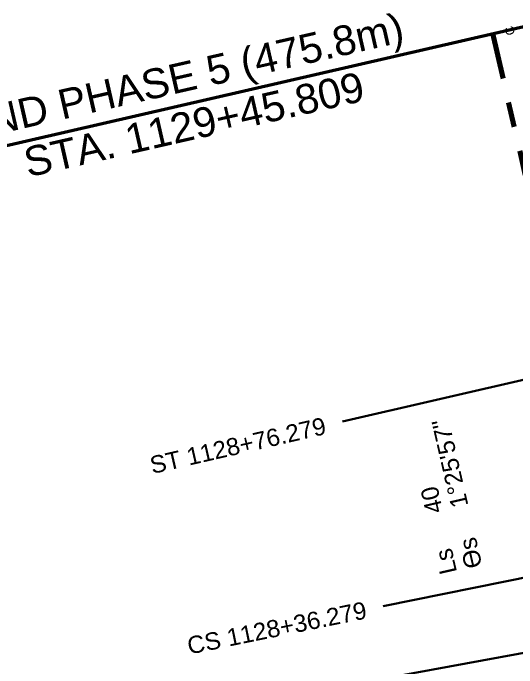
# Model space of a CAD drawing. Extents: x 320145 to 321236, y 534817 to 538266.
# Drawn here: x 320789.9 to 320891.7, y 537413.7 to 537545.9 of the extents above; entities that cross this region are included whole.
import ezdxf
from ezdxf.enums import TextEntityAlignment as Align

# ---------------------------------------------------------------- set-up
doc = ezdxf.new("R2010")
doc.units = 0
doc.linetypes.add('LOT-RW', pattern=[55, 5, -5, 30, -5, 5, -5])
doc.linetypes.add('TOES-TOE', pattern=[4, 2, -2])
doc.layers.get('0').update_dxf_attribs({"linetype": 'CONTINUOUS'})
for name, color, linetype, lineweight in [('C-ALGN-L1000Q1-CURV @ 1', 2, 'CONTINUOUS', 35), ('C-ALGN-L1000Q1-TEXT', 2, 'CONTINUOUS', 35), ('C-ALGN-LOCN', 3, 'CONTINUOUS', 50), ('C-RWAY-BNDY', 4, 'LOT-RW', 70)]:
    doc.layers.add(name, color=color, linetype=linetype, lineweight=lineweight)
doc.layers.add('C-ROAD-TOES-L1000Q1', color=6, linetype='TOES-TOE')
doc.styles.add('Arial', font='arial.ttf')
doc.styles.add('CurveData', font='arial.ttf')

# ---------------------------------------------------------------- blocks, each defined once
blk = doc.blocks.new('curve_data_spiral')
at = {"color": 0, "linetype": 'Continuous', "lineweight": -2, "transparency": 16777216, "style": 'CurveData'}
for s, p in [('Ls', (0, 0)), ('Ɵs', (0, -1.5))]:
    blk.add_text(s, height=1, dxfattribs=at).set_placement(p)
for tag, p in [('LENGTH', (3.6, 0)), ('ANGLE', (3.6, -1.5))]:
    blk.add_attdef(tag, p, '', height=1, dxfattribs=at)
blk = doc.blocks.new('cut')
at = {"color": 0, "linetype": 'ByBlock', "lineweight": -2, "style": 'Arial'}
blk.add_text('C', height=1.8, dxfattribs=at).set_placement((0, 0), align=Align.CENTER)

msp = doc.modelspace()

# ---------------------------------------------------------------- linework, layer by layer
at = {"layer": 'C-ALGN-L1000Q1-TEXT'}
for p, q in [((320924.66, 537479.13), (320856.44, 537463.45)), ((320933.29, 537440.1), (320864.7, 537426.13)), ((320936.29, 537424.6), (320867.43, 537411.99))]:
    msp.add_line(p, q, dxfattribs=at)
at = {"layer": 'C-ALGN-LOCN'}
msp.add_line((320781.9, 537517.66), (320899.78, 537544.76), dxfattribs=at)
at = {"layer": 'C-RWAY-BNDY', "flags": 128}
msp.add_lwpolyline([(320160.75, 534832.42), (320213.37, 534885.54), (320246.04, 534959.85), (320237.38, 534997.63), (320239.58, 535049.52), (320258.54, 535093.36), (320317.29, 535153.76), (320384.82, 535240.74), (320371.98, 535250.57), (320414.59, 535304.38), (320428.24, 535312.06), (320446.93, 535366.12), (320444.97, 535538.24), (320426.97, 535569.52), (320436.83, 535581.88), (320437.88, 535644.32), (320457.59, 535689.59), (320512.33, 535743.93), (320599.23, 535763.63), (320657.98, 535808.53), (320696.75, 535867.08), (320682.2, 535961.9), (320659.1, 536001.36), (320653.13, 536029.08), (320674.09, 536049.57), (320673.88, 536107.16), (320661.51, 536145.09), (320709.58, 536165.25), (320698.54, 536257.65), (320742.4, 536230.82), (320818.73, 536234.58), (320900.44, 536252.86, 0.214946), (320931.86, 536276.94), (320946.56, 536330.85), (320974.27, 536395.1), (320981.54, 536452.46), (320951.96, 536502.43), (320924.19, 536498.61), (320898.74, 536679.03), (320918.42, 536715.85), (320926.14, 536753.61), (320967.73, 536750.93), (320974.56, 536849.49), (320990.79, 536866.01), (321002.4, 536906.49), (321001.74, 536957.61), (320961.59, 536999.36), (320998.15, 537011.33), (320982.71, 537082.98), (320992.47, 537169.89), (320977.31, 537212.37), (320965.52, 537219.18), (320966.63, 537232.26), (320936.28, 537276.71), (320927.71, 537310.16), (320920.22, 537396.87), (320886.76, 537542.05)], format="xyb", dxfattribs=at)

# ---------------------------------------------------------------- block references
at = {"layer": 'C-ALGN-L1000Q1-CURV @ 1', "xscale": 3.5, "yscale": 3.5, "zscale": 3.5, "rotation": 102.943902971329}
msp.add_blockref('curve_data_spiral', (320879.63, 537433.04), dxfattribs=at).add_auto_attribs({'LENGTH': '40', 'ANGLE': '1%%d25\'57"'})
at = {"layer": 'C-ROAD-TOES-L1000Q1', "linetype": 'Continuous', "rotation": 108.9081708102219}
msp.add_blockref('cut', (320891.14, 537542.67), dxfattribs=at)

# ---------------------------------------------------------------- texts
at = {"layer": 'C-ALGN-L1000Q1-TEXT', "style": 'Arial'}
for s, rotation, p in [('ST 1128+76.279', 12.9439, (320853.03, 537462.67)), ('CS 1128+36.279', 11.5115, (320861.27, 537425.43))]:
    msp.add_text(s, height=3.5, rotation=rotation, dxfattribs=at).set_placement(p, align=Align.MIDDLE_RIGHT)
at = {"layer": 'C-ALGN-LOCN', "style": 'Arial'}
for s, p in [('END PHASE 5 (475.8m)', (320824.79, 537530.1)), ('STA. 1129+45.809', (320827.13, 537520.54))]:
    msp.add_text(s, height=6, rotation=12.8273, dxfattribs=at).set_placement(p, align=Align.CENTER)

doc.saveas('drawing.dxf')
